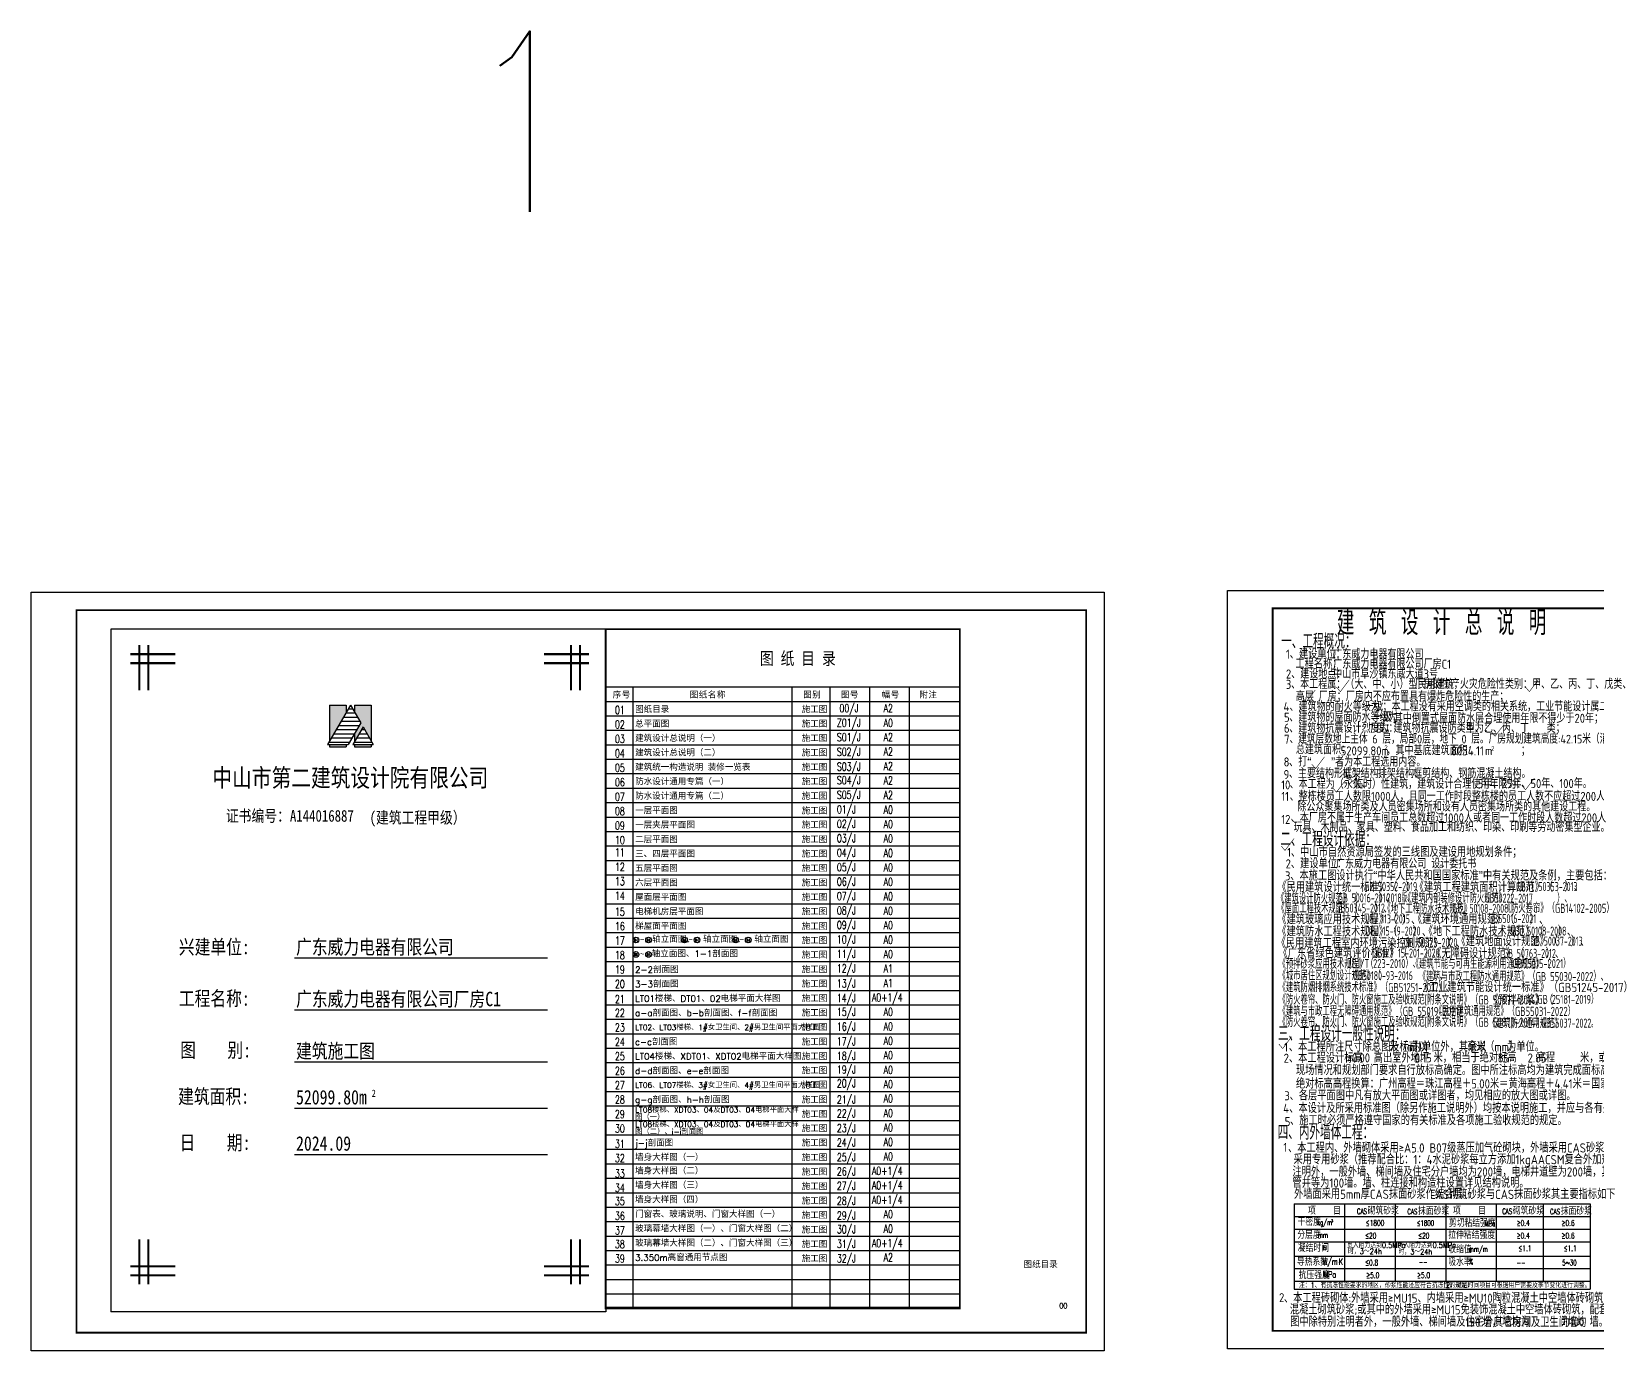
# Model space of a CAD drawing. Extents: x 6843040 to 15500510, y -6507076 to -4940511.
# Drawn here: x 7630264 to 7716982, y -5354471 to -5281420 of the extents above; entities that cross this region are included whole.
import ezdxf
from ezdxf.enums import TextEntityAlignment as Align

# ---------------------------------------------------------------- set-up
doc = ezdxf.new("R2010")
doc.units = 0
doc.header["$LTSCALE"] = 1000
doc.header["$MEASUREMENT"] = 0
for name, color, linetype in [('DIM_IDEN', 3, 'Continuous'), ('OTHER', 3, 'Continuous'), ('PUB_TEXT', 7, 'Continuous'), ('PUB_TITLE', 4, 'Continuous'), ('TITLE', 4, 'Continuous'), ('文字', 2, 'Continuous'), ('细线2', 3, 'Continuous')]:
    doc.layers.add(name, color=color, linetype=linetype)
doc.styles.add('-宋体', font='', dxfattribs={"width": 0.8})
doc.styles.add('_HZTXT', font='SIMPLEX', dxfattribs={"width": 0.9, "bigfont": 'HZTXT'})
doc.styles.add('_SIMPLEX', font='simplex.shx', dxfattribs={"width": 0.6})
doc.styles.add('_TCH_DIM', font='SIMPLEX', dxfattribs={"bigfont": 'GBCBIG'})
doc.styles.add('_TCH_LABEL', font='COMPLEX', dxfattribs={"bigfont": 'GBCBIG'})
doc.styles.add('HZTXT', font='fsdb_e.shx', dxfattribs={"width": 0.7, "height": 400, "bigfont": 'hztxt.shx'})
doc.styles.add('应该不会同名吧！！', font='GBENOR', dxfattribs={"height": 5, "bigfont": 'GBCBIG'})
doc.styles.get('-宋体').set_extended_font_data('SimSun')

msp = doc.modelspace()

# ---------------------------------------------------------------- hatches: boundary and pattern name
at = {"layer": 'PUB_TITLE'}
h = msp.add_hatch(dxfattribs=at)
h.set_pattern_fill('LINE', color=256, scale=1843.2, style=0)
h.set_pattern_definition([(360, (7579835.23, -5322383.77), (6e-14, 230.4), [])])
h.paths.add_polyline_path([(7646667.8, -5320912.6), (7647798.5, -5320912.6), (7648496.9, -5319703), (7647931.5, -5318723.8)])
h.paths.add_polyline_path([(7649195.3, -5320912.6), (7648629.9, -5319933.4), (7648064.6, -5320912.6)])
h = msp.add_hatch(color=1, dxfattribs=at)
h.paths.add_polyline_path([(7647701.1, -5319122.9), (7647701.1, -5318723.8), (7646779.5, -5318723.8), (7646779.5, -5320719.1)])
h.paths.add_polyline_path([(7647701.1, -5321027.8), (7647701.1, -5320912.6), (7646779.5, -5320912.6), (7646779.5, -5321027.8)])
h.paths.add_polyline_path([(7649083.5, -5321027.8), (7649083.5, -5320912.6), (7648161.9, -5320912.6), (7648161.9, -5321027.8)])
h.paths.add_polyline_path([(7649083.5, -5318723.8), (7648161.9, -5318723.8), (7648161.9, -5319122.9), (7648496.9, -5319703), (7648161.9, -5320283.2), (7648161.9, -5320744), (7648629.9, -5319933.4), (7649083.5, -5320719.1)])

# ---------------------------------------------------------------- linework, layer by layer
at = {"const_width": 120}
for points in [[(7636243.6, -5315405.8), (7636243.6, -5317905.8)], [(7636743.6, -5315405.8), (7636743.6, -5317905.8)], [(7660143.4, -5315405.8), (7660143.4, -5317905.8)], [(7660643.4, -5315405.8), (7660643.4, -5317905.8)], [(7635743.6, -5315905.8), (7638243.2, -5315905.8)], [(7635743.6, -5316405.8), (7638243.2, -5316405.8)], [(7661143.4, -5315905.8), (7658643.7, -5315905.8)], [(7661143.4, -5316405.8), (7658643.7, -5316405.8)], [(7636243.6, -5350798.4), (7636243.6, -5348298.4)], [(7636743.6, -5350798.4), (7636743.6, -5348298.4)], [(7660143.4, -5350798.4), (7660143.4, -5348298.4)], [(7660643.4, -5350798.4), (7660643.4, -5348298.4)], [(7635743.6, -5349798.4), (7638243.2, -5349798.4)], [(7635743.6, -5350298.4), (7638243.2, -5350298.4)], [(7661143.4, -5349798.4), (7658643.7, -5349798.4)], [(7661143.4, -5350298.4), (7658643.7, -5350298.4)]]:
    msp.add_lwpolyline(points, dxfattribs=at)
at = {"layer": 'PUB_TEXT'}
for centre in [(7663738.3, -5331731.6), (7664434.8, -5331731.6), (7666421.3, -5331731.6), (7667117.8, -5331731.6), (7669260, -5331731.6), (7669956.5, -5331731.6), (7663738.3, -5332531.6), (7664434.8, -5332531.6)]:
    msp.add_circle(centre, 157.5, dxfattribs=at)
at = {"layer": 'PUB_TITLE'}
for p, q in [((7688663.5, -5353470.7), (7688663.5, -5313470.7)), ((7688663.5, -5313470.7), (7688663.5, -5328049.9)), ((7688663.5, -5313470.7), (7688663.5, -5328049.9)), ((7634663.8, -5314522.3), (7634663.8, -5352314.1)), ((7662063.5, -5314522.3), (7634663.8, -5314522.3)), ((7662063.5, -5314522.3), (7662063.5, -5352314.1)), ((7647931.5, -5318723.8), (7646667.8, -5320912.6)), ((7646779.5, -5318723.8), (7647701.1, -5318723.8)), ((7646779.5, -5318723.8), (7646779.5, -5320719.1)), ((7647701.1, -5318723.8), (7647701.1, -5319122.9)), ((7647931.5, -5318723.8), (7648496.9, -5319703)), ((7648161.9, -5318723.8), (7649083.5, -5318723.8)), ((7648161.9, -5318723.8), (7648161.9, -5319122.9)), ((7649083.5, -5318723.8), (7649083.5, -5320719.1)), ((7648496.9, -5319703), (7647798.5, -5320912.6)), ((7648629.9, -5319933.4), (7648064.6, -5320912.6)), ((7648629.9, -5319933.4), (7649195.3, -5320912.6)), ((7646667.8, -5320912.6), (7647798.5, -5320912.6)), ((7646779.5, -5320912.6), (7646779.5, -5321027.8)), ((7647701.1, -5320912.6), (7647701.1, -5321027.8)), ((7648064.6, -5320912.6), (7649195.3, -5320912.6)), ((7648161.9, -5320283.2), (7648161.9, -5320744)), ((7648161.9, -5320912.6), (7648161.9, -5321027.8)), ((7649083.5, -5320912.6), (7649083.5, -5321027.8)), ((7646779.5, -5321027.8), (7647701.1, -5321027.8)), ((7648161.9, -5321027.8), (7649083.5, -5321027.8)), ((7644837.3, -5332724.5), (7658837.7, -5332724.5)), ((7644837.3, -5335604.5), (7658837.7, -5335604.5)), ((7644837.3, -5338484.5), (7658837.7, -5338484.5)), ((7644837.3, -5338484.5), (7658837.7, -5338484.5)), ((7644837.3, -5341044.5), (7658837.7, -5341044.5)), ((7644837.3, -5343604.5), (7658837.7, -5343604.5)), ((7662063.5, -5352314.1), (7634663.8, -5352314.1))]:
    msp.add_line(p, q, dxfattribs=at)
for points in [[(7630263.5, -5354470.7), (7630263.5, -5312470.7), (7689663.5, -5312470.7), (7689663.5, -5354470.7)], [(7696488.3, -5354371.9), (7696488.3, -5312371.9), (7755888.3, -5312371.9), (7755888.3, -5354371.9)]]:
    msp.add_lwpolyline(points, close=True, dxfattribs=at)
at = {"layer": 'PUB_TITLE', "const_width": 100}
for points in [[(7632763.5, -5353470.7), (7688663.5, -5353470.7), (7688663.5, -5313470.7), (7632763.5, -5313470.7)], [(7698988.3, -5353371.9), (7754888.3, -5353371.9), (7754888.3, -5313371.9), (7698988.3, -5313371.9)]]:
    msp.add_lwpolyline(points, close=True, dxfattribs=at)
at = {"layer": 'PUB_TITLE', "const_width": 30}
for points in [[(7703232.7, -5317323.3), (7702734.3, -5317979.8), (7702521.6, -5317728.7)], [(7713697.5, -5317323.3), (7713199.1, -5317979.8), (7712986.4, -5317728.7)], [(7701342.1, -5317898), (7700843.7, -5318554.6), (7700631, -5318303.5)], [(7711798.9, -5319792.5), (7711300.5, -5320449.1), (7711087.8, -5320198)], [(7701861, -5321588), (7701362.6, -5322244.5), (7701149.9, -5321993.4)], [(7703925, -5322307.1), (7703426.6, -5322963.6), (7703213.9, -5322712.5)], [(7713487, -5322758.9), (7712988.6, -5323415.4), (7712775.9, -5323164.3)], [(7703018, -5322892.8), (7702519.6, -5323549.3), (7702306.9, -5323298.2)], [(7700169.6, -5326119.2), (7699671.2, -5326775.7), (7699458.5, -5326524.6)], [(7700040.8, -5337086.6), (7699542.4, -5337743.1), (7699329.7, -5337492)]]:
    msp.add_lwpolyline(points, dxfattribs=at)
at = {"layer": '文字', "color": 2}
for p, q in [((7700177.3, -5346337.6), (7700177.8, -5346337.1)), ((7700177.3, -5346337.6), (7700177.7, -5351059.1)), ((7700177.3, -5347037.1), (7716567.3, -5347037.1)), ((7700177.8, -5346337.1), (7716567.3, -5346337.1)), ((7702967.3, -5346326.6), (7702967.3, -5350629.2)), ((7705767.3, -5346326.6), (7705767.3, -5350629.2)), ((7708577.3, -5346337.1), (7708572.3, -5350629.2)), ((7711367.3, -5346337.1), (7711367.3, -5350629.2)), ((7712461.8, -5346337.1), (7712462.3, -5346337.6)), ((7713967.3, -5346337.1), (7713967.3, -5350629.2)), ((7716567.3, -5346337.1), (7716567.3, -5351059.1)), ((7700177.3, -5347737.1), (7716567.3, -5347737.1)), ((7700177.3, -5348437.1), (7716567.3, -5348437.1)), ((7700177.3, -5349229.2), (7716567.3, -5349229.2)), ((7700177.3, -5349929.2), (7716567.3, -5349929.2)), ((7700177.3, -5350629.2), (7716567.3, -5350629.2)), ((7700177.7, -5351059.1), (7716567.3, -5351059.1))]:
    msp.add_line(p, q, dxfattribs=at)
at = {"layer": '细线2'}
for p, q in [((7662063.5, -5317722.4), (7681663.5, -5317722.4)), ((7663563.3, -5317722.4), (7663563.3, -5352122.4)), ((7672363.7, -5317722.4), (7672363.7, -5352122.4)), ((7674463.3, -5317722.4), (7674463.3, -5352122.4)), ((7676663.5, -5317722.4), (7676663.5, -5352122.4)), ((7678863.7, -5317722.4), (7678863.7, -5352122.4)), ((7662063.5, -5318522.4), (7681663.5, -5318522.4)), ((7662063.5, -5319322.4), (7681663.5, -5319322.4)), ((7662063.5, -5320122.4), (7681663.5, -5320122.4)), ((7662063.5, -5320922.4), (7681663.5, -5320922.4)), ((7662063.5, -5321722.4), (7681663.5, -5321722.4)), ((7662063.5, -5322522.4), (7681663.5, -5322522.4)), ((7662063.5, -5323322.4), (7681663.5, -5323322.4)), ((7662063.5, -5324122.4), (7681663.5, -5324122.4)), ((7662063.5, -5324922.4), (7681663.5, -5324922.4)), ((7662063.5, -5325722.4), (7681663.5, -5325722.4)), ((7662063.5, -5326522.4), (7681663.5, -5326522.4)), ((7662063.5, -5327322.4), (7681663.5, -5327322.4)), ((7662063.5, -5328122.4), (7681663.5, -5328122.4)), ((7662063.5, -5328922.4), (7681663.5, -5328922.4)), ((7662063.5, -5329722.4), (7681663.5, -5329722.4)), ((7662063.5, -5330522.4), (7681663.5, -5330522.4)), ((7662063.5, -5331322.4), (7681663.5, -5331322.4)), ((7662063.5, -5332122.4), (7681663.5, -5332122.4)), ((7662063.5, -5332922.4), (7681663.5, -5332922.4)), ((7662063.5, -5333722.4), (7681663.5, -5333722.4)), ((7662063.5, -5334522.4), (7681663.5, -5334522.4)), ((7662063.5, -5335322.4), (7681663.5, -5335322.4)), ((7662063.5, -5336122.4), (7681663.5, -5336122.4)), ((7662063.5, -5336922.4), (7681663.5, -5336922.4)), ((7662063.5, -5337722.4), (7681663.5, -5337722.4)), ((7662063.5, -5338522.4), (7681663.5, -5338522.4)), ((7662063.5, -5339322.4), (7681663.5, -5339322.4)), ((7662063.5, -5340122.4), (7681663.5, -5340122.4)), ((7662063.5, -5340922.4), (7681663.5, -5340922.4)), ((7662063.5, -5341722.4), (7681663.5, -5341722.4)), ((7662063.5, -5342522.4), (7681663.5, -5342522.4)), ((7662063.5, -5343322.4), (7681663.5, -5343322.4)), ((7662063.5, -5344122.4), (7681663.5, -5344122.4)), ((7662063.5, -5344922.4), (7681663.5, -5344922.4)), ((7662063.5, -5345722.4), (7681663.5, -5345722.4)), ((7662063.5, -5346522.4), (7681663.5, -5346522.4)), ((7662063.5, -5347322.4), (7681663.5, -5347322.4)), ((7662063.5, -5348122.4), (7681663.5, -5348122.4)), ((7662063.5, -5348922.4), (7681663.5, -5348922.4)), ((7662063.5, -5349722.4), (7681663.5, -5349722.4)), ((7662063.5, -5350522.4), (7681663.5, -5350522.4)), ((7662063.5, -5351322.4), (7681663.5, -5351322.4)), ((7662063.5, -5352070.7), (7681663.5, -5352070.7)), ((7662063.5, -5352122.4), (7681663.5, -5352122.4))]:
    msp.add_line(p, q, dxfattribs=at)
at = {"layer": '细线2', "const_width": 100}
msp.add_lwpolyline([(7662063.5, -5314522.3), (7681663.5, -5314522.3), (7681663.5, -5352122.4), (7662063.5, -5352122.4)], close=True, dxfattribs=at)

# ---------------------------------------------------------------- texts
at = {"style": '-宋体', "width": 0.8}
for s, height, p in [('广东威力电器有限公司', 800, (7644919.7, -5332517)), ('广东威力电器有限公司厂房C1', 800, (7644919.7, -5335397)), ('建筑施工图', 800, (7644919.7, -5338277)), ('52099.80m', 800, (7644919.7, -5340837)), ('2', 400, (7649109.4, -5340416.4)), ('2024.09', 800, (7644919.7, -5343397))]:
    msp.add_text(s, height=height, dxfattribs=at).set_placement(p)
at = {"layer": 'DIM_IDEN', "color": 7, "style": '_TCH_LABEL'}
for s, width, p, p2 in [('C1-1', 0.321222, (7663656.9, -5331808.8), (7663819.8, -5331808.8)), ('C1-14', 0.264167, (7664347.1, -5331808.8), (7664522.6, -5331808.8)), ('C1-A', 0.285085, (7666339.9, -5331808.8), (7666502.8, -5331808.8)), ('C1-F', 0.314968, (7667030.1, -5331808.8), (7667205.6, -5331808.8)), ('C1-F', 0.314968, (7669172.3, -5331808.8), (7669347.8, -5331808.8)), ('C1-A', 0.285085, (7669875.1, -5331808.8), (7670038, -5331808.8)), ('C1-14', 0.245234, (7663656.9, -5332608.8), (7663819.8, -5332608.8)), ('C1-1', 0.321222, (7664353.4, -5332608.8), (7664516.3, -5332608.8))]:
    msp.add_text(s, height=150, dxfattribs=dict(at, width=width)).set_placement(p, p2, align=Align.FIT)
at = {"layer": 'OTHER', "color": 1, "style": '-宋体', "width": 0.8}
msp.add_text('图 纸 目 录', height=700, dxfattribs=at).set_placement((7670599.8, -5316491.7))
at = {"layer": 'PUB_TEXT'}
for s, height, style, width, p in [('1', 10000, '_HZTXT', 0.774, (7654214.1, -5291420.2)), ('01', 446.25, '_TCH_DIM', 0.705882, (7662577.6, -5319221.1)), ('00/J', 446.25, '_TCH_DIM', 0.705882, (7675007.7, -5319125.4)), ('A2', 446.25, '_TCH_DIM', 0.705882, (7677450.8, -5319125.4)), ('02', 446.25, '_TCH_DIM', 0.705882, (7662577.6, -5320021.1)), ('Z01/J', 446.25, '_TCH_DIM', 0.705882, (7674863.1, -5319925.4)), ('A0', 446.25, '_TCH_DIM', 0.705882, (7677450.8, -5319938.4)), ('03', 446.25, '_TCH_DIM', 0.705882, (7662577.6, -5320821.1)), ('S01/J', 446.25, '_TCH_DIM', 0.705882, (7674863.1, -5320725.4)), ('S02/J', 446.25, '_TCH_DIM', 0.705882, (7674863.1, -5321539.9)), ('A2', 446.25, '_TCH_DIM', 0.705882, (7677450.8, -5320725.4)), ('04', 446.25, '_TCH_DIM', 0.705882, (7662577.6, -5321621.1)), ('S03/J', 446.25, '_TCH_DIM', 0.705882, (7674863.1, -5322357.3)), ('A2', 446.25, '_TCH_DIM', 0.705882, (7677450.8, -5321525.4)), ('A2', 446.25, '_TCH_DIM', 0.705882, (7677450.8, -5322325.4)), ('05', 446.25, '_TCH_DIM', 0.705882, (7662577.6, -5322421.1)), ('S04/J', 446.25, '_TCH_DIM', 0.705882, (7674863.1, -5323109.3)), ('A2', 446.25, '_TCH_DIM', 0.705882, (7677450.8, -5323125.4)), ('06', 446.25, '_TCH_DIM', 0.705882, (7662577.6, -5323221.1)), ('07', 446.25, '_TCH_DIM', 0.705882, (7662577.6, -5324021.1)), ('S05/J', 446.25, '_TCH_DIM', 0.705882, (7674863.1, -5323920.2)), ('A2', 446.25, '_TCH_DIM', 0.705882, (7677450.8, -5323925.4)), ('08', 446.25, '_TCH_DIM', 0.705882, (7662577.6, -5324821.1)), ('01/J', 446.25, '_TCH_DIM', 0.705882, (7674863.1, -5324725.4)), ('A0', 446.25, '_TCH_DIM', 0.705882, (7677450.8, -5324738.4)), ('09', 446.25, '_TCH_DIM', 0.705882, (7662577.6, -5325621.1)), ('02/J', 446.25, '_TCH_DIM', 0.705882, (7674863.1, -5325525.4)), ('A0', 446.25, '_TCH_DIM', 0.705882, (7677450.8, -5325538.4)), ('10', 446.25, '_TCH_DIM', 0.705882, (7662577.6, -5326421.1)), ('03/J', 446.25, '_TCH_DIM', 0.705882, (7674863.1, -5326325.4)), ('A0', 446.25, '_TCH_DIM', 0.705882, (7677450.8, -5326338.4)), ('11', 446.25, '_TCH_DIM', 0.705882, (7662577.6, -5327108)), ('04/J', 446.25, '_TCH_DIM', 0.705882, (7674863.1, -5327125.4)), ('A0', 446.25, '_TCH_DIM', 0.705882, (7677450.8, -5327138.4)), ('12', 446.25, '_TCH_DIM', 0.705882, (7662577.6, -5327908)), ('05/J', 446.25, '_TCH_DIM', 0.705882, (7674863.1, -5327925.4)), ('A0', 446.25, '_TCH_DIM', 0.705882, (7677450.8, -5327938.4)), ('13', 446.25, '_TCH_DIM', 0.705882, (7662577.6, -5328708)), ('06/J', 446.25, '_TCH_DIM', 0.705882, (7674863.1, -5328725.4)), ('A0', 446.25, '_TCH_DIM', 0.705882, (7677450.8, -5328738.4)), ('14', 446.25, '_TCH_DIM', 0.705882, (7662577.6, -5329508)), ('07/J', 446.25, '_TCH_DIM', 0.705882, (7674863.1, -5329525.4)), ('A0', 446.25, '_TCH_DIM', 0.705882, (7677450.8, -5329538.4)), ('15', 446.25, '_TCH_DIM', 0.705882, (7662577.6, -5330392.6)), ('08/J', 446.25, '_TCH_DIM', 0.705882, (7674863.1, -5330325.4)), ('A0', 446.25, '_TCH_DIM', 0.705882, (7677450.8, -5330338.4)), ('16', 446.25, '_TCH_DIM', 0.705882, (7662577.6, -5331192.6)), ('09/J', 446.25, '_TCH_DIM', 0.705882, (7674863.1, -5331125.4)), ('10/J', 446.25, '_TCH_DIM', 0.705882, (7674863.1, -5331925.4)), ('A0', 446.25, '_TCH_DIM', 0.705882, (7677450.8, -5331138.4)), ('17', 446.25, '_TCH_DIM', 0.705882, (7662577.6, -5331992.6)), ('~', 350, 'HZTXT', 0.7, (7663956.5, -5331871.6)), ('~', 350, 'HZTXT', 0.7, (7666639.5, -5331871.6)), ('~', 350, 'HZTXT', 0.7, (7669478.2, -5331871.6)), ('11/J', 446.25, '_TCH_DIM', 0.705882, (7674863.1, -5332725.4)), ('A0', 446.25, '_TCH_DIM', 0.705882, (7677450.8, -5331938.4)), ('A0', 446.25, '_TCH_DIM', 0.705882, (7677450.8, -5332738.4)), ('18', 446.25, '_TCH_DIM', 0.705882, (7662577.6, -5332792.6)), ('19', 446.25, '_TCH_DIM', 0.705882, (7662577.6, -5333592.6)), ('~', 350, 'HZTXT', 0.7, (7663956.5, -5332671.6)), ('12/J', 446.25, '_TCH_DIM', 0.705882, (7674863.1, -5333525.4)), ('A1', 446.25, '_TCH_DIM', 0.705882, (7677450.8, -5333538.4)), ('20', 446.25, '_TCH_DIM', 0.705882, (7662577.6, -5334392.6)), ('13/J', 446.25, '_TCH_DIM', 0.705882, (7674863.1, -5334363.8)), ('A1', 446.25, '_TCH_DIM', 0.705882, (7677450.8, -5334338.4)), ('21', 446.25, '_TCH_DIM', 0.705882, (7662577.6, -5335233.5)), ('14/J', 446.25, '_TCH_DIM', 0.705882, (7674863.1, -5335168.1)), ('A0+1/4', 446.25, '_TCH_DIM', 0.705882, (7676802, -5335138.4)), ('22', 446.25, '_TCH_DIM', 0.705882, (7662577.6, -5335992.6)), ('15/J', 446.25, '_TCH_DIM', 0.705882, (7674863.1, -5335937)), ('A0', 446.25, '_TCH_DIM', 0.705882, (7677450.8, -5335938.4)), ('23', 446.25, '_TCH_DIM', 0.705882, (7662577.6, -5336792.6)), ('16/J', 446.25, '_TCH_DIM', 0.705882, (7674863.1, -5336753.1)), ('A0', 446.25, '_TCH_DIM', 0.705882, (7677450.8, -5336738.4)), ('24', 446.25, '_TCH_DIM', 0.705882, (7662577.6, -5337592.6)), ('17/J', 446.25, '_TCH_DIM', 0.705882, (7674863.1, -5337569.3)), ('A0', 446.25, '_TCH_DIM', 0.705882, (7677450.8, -5337538.4)), ('25', 446.25, '_TCH_DIM', 0.705882, (7662577.6, -5338392.6)), ('18/J', 446.25, '_TCH_DIM', 0.705882, (7674863.1, -5338371.7)), ('A0', 446.25, '_TCH_DIM', 0.705882, (7677450.8, -5338338.4)), ('26', 446.25, '_TCH_DIM', 0.705882, (7662577.6, -5339192.6)), ('19/J', 446.25, '_TCH_DIM', 0.705882, (7674863.1, -5339131.7)), ('A0', 446.25, '_TCH_DIM', 0.705882, (7677450.8, -5339138.4)), ('27', 446.25, '_TCH_DIM', 0.705882, (7662577.6, -5339992.6)), ('20/J', 446.25, '_TCH_DIM', 0.705882, (7674863.1, -5339891.7)), ('A0', 446.25, '_TCH_DIM', 0.705882, (7677450.8, -5339938.4)), ('28', 446.25, '_TCH_DIM', 0.705882, (7662577.6, -5340792.6)), ('21/J', 446.25, '_TCH_DIM', 0.705882, (7674863.1, -5340791.6)), ('A0', 446.25, '_TCH_DIM', 0.705882, (7677450.8, -5340738.4)), ('29', 446.25, '_TCH_DIM', 0.705882, (7662577.6, -5341592.6)), ('22/J', 446.25, '_TCH_DIM', 0.705882, (7674863.1, -5341556.2)), ('A0', 446.25, '_TCH_DIM', 0.705882, (7677450.8, -5341538.4)), ('30', 446.25, '_TCH_DIM', 0.705882, (7662577.6, -5342392.6)), ('23/J', 446.25, '_TCH_DIM', 0.705882, (7674863.1, -5342368.6)), ('24/J', 446.25, '_TCH_DIM', 0.705882, (7674863.1, -5343174.6)), ('A0', 446.25, '_TCH_DIM', 0.705882, (7677450.8, -5342338.4)), ('A0', 446.25, '_TCH_DIM', 0.705882, (7677450.8, -5343138.4)), ('31', 446.25, '_TCH_DIM', 0.705882, (7662577.6, -5343244.9)), ('25/J', 446.25, '_TCH_DIM', 0.705882, (7674863.1, -5343985.3)), ('A0', 446.25, '_TCH_DIM', 0.705882, (7677450.8, -5343938.4)), ('32', 446.25, '_TCH_DIM', 0.705882, (7662577.6, -5344029.9)), ('26/J', 446.25, '_TCH_DIM', 0.705882, (7674863.1, -5344770.3)), ('A0+1/4', 446.25, '_TCH_DIM', 0.705882, (7676802, -5344738.4)), ('33', 446.25, '_TCH_DIM', 0.705882, (7662577.6, -5344889.4)), ('34', 446.25, '_TCH_DIM', 0.705882, (7662577.6, -5345682.4)), ('27/J', 446.25, '_TCH_DIM', 0.705882, (7674863.1, -5345571.8)), ('A0+1/4', 446.25, '_TCH_DIM', 0.705882, (7676802, -5345538.4)), ('35', 446.25, '_TCH_DIM', 0.705882, (7662577.6, -5346412.9)), ('28/J', 446.25, '_TCH_DIM', 0.705882, (7674863.1, -5346400.9)), ('A0+1/4', 446.25, '_TCH_DIM', 0.705882, (7676802, -5346338.4)), ('36', 446.25, '_TCH_DIM', 0.705882, (7662577.6, -5347233.4)), ('29/J', 446.25, '_TCH_DIM', 0.705882, (7674863.1, -5347208.5)), ('A0', 446.25, '_TCH_DIM', 0.705882, (7677450.8, -5347138.4)), ('37', 446.25, '_TCH_DIM', 0.705882, (7662577.6, -5348034.4)), ('30/J', 446.25, '_TCH_DIM', 0.705882, (7674863.1, -5347975.6)), ('A0', 446.25, '_TCH_DIM', 0.705882, (7677450.8, -5347938.4)), ('38', 446.25, '_TCH_DIM', 0.705882, (7662577.6, -5348794)), ('31/J', 446.25, '_TCH_DIM', 0.705882, (7674863.1, -5348784.8)), ('A0+1/4', 446.25, '_TCH_DIM', 0.705882, (7676802, -5348738.4)), ('39', 446.25, '_TCH_DIM', 0.705882, (7662577.6, -5349594)), ('32/J', 446.25, '_TCH_DIM', 0.705882, (7674863.1, -5349584.8)), ('A2', 446.25, '_TCH_DIM', 0.705882, (7677450.8, -5349525.4)), ('00', 297.5, '_TCH_DIM', 0.705882, (7687177, -5352130))]:
    msp.add_text(s, height=height, dxfattribs=dict(at, style=style, width=width)).set_placement(p)
at = {"layer": 'PUB_TEXT', "color": 2, "style": '应该不会同名吧！！'}
for s, height, p in [('广东威力电器有限公司', 500, (7702342.2, -5316165.1)), ('广东威力电器有限公司厂房C1', 500, (7702342.2, -5316712.5)), ('、本工程属：（大、中、小）型民用建筑，', 500, (7700011.4, -5317827.9)), ('、建设地点：', 500, (7700013.9, -5317254.3)), ('中山市阜沙镇东威大道3号', 500, (7702342.2, -5317251.4)), ('厂房的生产火灾危险性类别：甲、乙、丙、丁、戊类、', 500, (7706848.3, -5317820.5)), ('高层 厂房；厂房内不应布置具有爆炸危险性的生产；', 500, (7700264.9, -5318500.5)), ('、建筑物的屋面防水等级为：', 500, (7699909.9, -5319650.2)), ('、建筑物的耐火等级为：', 500, (7699921.8, -5319064.2)), ('一级；本工程没有采用空调类的相关系统，工业节能设计属二类工业建筑； ', 500, (7704071.9, -5319064.2)), ('级；', 500, (7705085.4, -5319650.2)), (' 其中倒置式屋面防水层合理使用年限不得少于20年；', 500, (7705427.6, -5319706.2)), ('、建筑物抗震设计烈度为：', 500, (7699907.2, -5320255.4)), ('7', 500, (7704297.7, -5320278.7)), ('一', 500, (7704584.5, -5319627.9)), ('度；', 500, (7704742.3, -5320255.4)), ('、建筑物抗震设防类型为：           类；', 500, (7705175.8, -5320255.4)), ('甲、乙、丙、丁', 500, (7709682.3, -5320264.6)), ('、建筑层数地上主体 6 层，局部0层，地下 0 层。厂房规划建筑高度:42.15米（消防高度42.15米）。', 480.15, (7699923.7, -5320850.1)), ('总建筑面积：', 500, (7700273.7, -5321442.8)), ('52099.80m', 500, (7702754.4, -5321511.3)), ('，其中基底建筑面积：         ；', 500, (7705289, -5321494.1)), ('”者为本工程选用内容。', 500, (7702221.7, -5322124.7)), ('、主要结构形式：', 500, (7699887.3, -5322764.2)), ('框架结构、', 500, (7702860.7, -5322764.2)), ('排架结构、', 500, (7704812.9, -5322764.2)), ('框剪结构、钢筋混凝土结构。', 500, (7706765, -5322764.2)), ('、本工程为（永久、', 500, (7699924.9, -5323353.3)), ('、整栋楼员工人数限1000人，且同一工作时段整栋楼的员工人数不应超过200人，该工程属于', 500, (7699930.1, -5324031.1)), ('临时）性建筑，建筑设计合理使用年限为：', 500, (7703488.8, -5323353.3)), ('5年、25年、50年、100年。', 500, (7710346.6, -5323319.9)), ('除公众聚集场所类及人员密集场所和设有人员密集场所类的其他建设工程。', 500, (7700353.3, -5324607.2)), ('、本厂房不属于生产车间员工总数超过1000人或者同一工作时段人数超过200人的服装、鞋帽、', 500, (7699990, -5325220.1)), ('玩具、木制品、家具、塑料、食品加工和纺织、印染、印刷等劳动密集型企业。', 500, (7700141.6, -5325742.9)), ('广东威力电器有限公司 设计委托书', 500, (7702493.9, -5327765.2)), ('米（m）', 500, (7705435.7, -5337904.1)), ('毫米（mm）', 500, (7709765.8, -5337896.6)), ('%%P0.00', 500, (7703088.7, -5338508.3)), ('0.15', 500, (7706854.3, -5338508.3)), ('85', 500, (7711447, -5338515.7)), ('2.85', 500, (7713103.3, -5338515.7)), ('190', 500, (7709671.8, -5353153.4)), ('100', 500, (7715437.1, -5353121.2))]:
    msp.add_text(s, height=height, dxfattribs=at).set_placement(p)
at = {"layer": 'PUB_TEXT', "style": '_HZTXT'}
for s, height, p in [('序', 350, (7662449.9, -5318351.5)), ('号', 350, (7662951.6, -5318351.5)), ('图', 350, (7666713.6, -5318351.5)), ('纸', 350, (7667215.3, -5318351.5)), ('名', 350, (7667717, -5318351.5)), ('称', 350, (7668218.6, -5318351.5)), ('图', 350, (7672997.4, -5318351.5)), ('别', 350, (7673499.1, -5318351.5)), ('图', 350, (7675081.9, -5318351.5)), ('号', 350, (7675583.6, -5318351.5)), ('幅', 350, (7677336.6, -5318351.5)), ('号', 350, (7677838.3, -5318351.5)), ('附', 350, (7679426.9, -5318351.5)), ('注', 350, (7679928.6, -5318351.5)), ('图纸目录', 350, (7663692.3, -5319151.5)), ('施工图', 350, (7672914.5, -5319151.5)), ('总平面图', 350, (7663692.3, -5319951.5)), ('施工图', 350, (7672914.5, -5319951.5)), ('建筑设计总说明（一）', 350, (7663692.3, -5320751.5)), ('施工图', 350, (7672914.5, -5320751.5)), ('建筑设计总说明（二）', 350, (7663692.3, -5321551.5)), ('施工图', 350, (7672914.5, -5321551.5)), ('建筑统一构造说明 装修一览表', 350, (7663692.3, -5322351.5)), ('防水设计通用专篇（一）', 350, (7663692.3, -5323151.5)), ('施工图', 350, (7672914.5, -5322351.5)), ('防水设计通用专篇（二）', 350, (7663692.3, -5323951.5)), ('施工图', 350, (7672914.5, -5323151.5)), ('施工图', 350, (7672914.5, -5323951.5)), ('一层平面图', 350, (7663692.3, -5324751.5)), ('施工图', 350, (7672914.5, -5324764.6)), ('一层夹层平面图', 350, (7663692.3, -5325551.5)), ('施工图', 350, (7672914.5, -5325551.5)), ('二层平面图', 350, (7663692.3, -5326351.5)), ('施工图', 350, (7672914.5, -5326351.5)), ('三、四层平面图', 350, (7663692.3, -5327151.5)), ('施工图', 350, (7672914.5, -5327151.5)), ('五层平面图', 350, (7663692.3, -5327951.5)), ('施工图', 350, (7672914.5, -5327951.5)), ('六层平面图', 350, (7663692.3, -5328751.5)), ('施工图', 350, (7672914.5, -5328751.5)), ('屋面层平面图', 350, (7663692.3, -5329551.5)), ('施工图', 350, (7672914.5, -5329551.5)), ('电梯机房层平面图', 350, (7663692.3, -5330351.5)), ('施工图', 350, (7672914.5, -5330351.5)), ('梯屋面平面图', 350, (7663692.3, -5331151.5)), ('施工图', 350, (7672914.5, -5331164.6)), ('轴立面图、1-1剖面图', 350, (7664614.6, -5332671.6)), ('轴立面图、', 350, (7664636, -5331871.6)), ('轴立面图、', 350, (7667453.3, -5331871.6)), ('轴立面图', 350, (7670292, -5331871.6)), ('施工图', 350, (7672914.5, -5331951.5)), ('2-2剖面图', 350, (7663692.3, -5333551.5)), ('施工图', 350, (7672914.5, -5332751.5)), ('施工图', 350, (7672914.5, -5333551.5)), ('3-3剖面图', 350, (7663692.3, -5334351.5)), ('施工图', 350, (7672914.5, -5334351.5)), ('LT01楼梯、DT01、02电梯平面大样图', 350, (7663692.3, -5335151.5)), ('施工图', 350, (7672914.5, -5335151.5)), ('a-a剖面图、b-b剖面图、f-f剖面图', 350, (7663692.3, -5335951.5)), ('施工图', 350, (7672914.5, -5335951.5)), ('LT02、LT03楼梯、1#女卫生间、2#男卫生间平面大样图', 300, (7663692.3, -5336721.7)), ('施工图', 350, (7672914.5, -5336751.5)), ('c-c剖面图', 350, (7663692.3, -5337551.5)), ('施工图', 350, (7672914.5, -5337564.6)), ('LT04楼梯、XDT01、XDT02电梯平面大样图', 350, (7663692.3, -5338351.5)), ('施工图', 350, (7672914.5, -5338364.6)), ('d-d剖面图、e-e剖面图', 350, (7663692.3, -5339151.5)), ('施工图', 350, (7672914.5, -5339151.5)), ('LT06、LT07楼梯、3#女卫生间、4#男卫生间平面大样图', 300, (7663692.3, -5339921.7)), ('施工图', 350, (7672914.5, -5339951.5)), ('g-g剖面图、h-h剖面图', 350, (7663692.3, -5340751.5)), ('LT08楼梯、XDT03、04及DT03、04电梯平面大样', 300, (7663692.3, -5341286.7)), ('施工图', 350, (7672914.5, -5340764.6)), ('图（一）', 300, (7663692.3, -5341693.8)), ('LT08楼梯、XDT03、04及DT03、04电梯平面大样', 300, (7663692.3, -5342086.7)), ('施工图', 350, (7672914.5, -5341564.6)), ('图（二）、i-i剖面图', 300, (7663692.3, -5342493.8)), ('施工图', 350, (7672914.5, -5342351.5)), ('墙身大样图（一）', 350, (7663692.3, -5343951.5)), ('j-j剖面图', 350, (7663692.3, -5343151.5)), ('施工图', 350, (7672914.5, -5343151.5)), ('墙身大样图（二）', 350, (7663692.3, -5344698.2)), ('施工图', 350, (7672914.5, -5343964.6)), ('施工图', 350, (7672914.5, -5344764.6)), ('墙身大样图（三）', 350, (7663692.3, -5345498.2)), ('施工图', 350, (7672914.5, -5345564.6)), ('墙身大样图（四）', 350, (7663692.3, -5346298.2)), ('施工图', 350, (7672914.5, -5346364.6)), ('门窗表、玻璃说明、门窗大样图（一）', 350, (7663692.3, -5347098.2)), ('施工图', 350, (7672914.5, -5347164.6)), ('玻璃幕墙大样图（一）、门窗大样图（二）', 350, (7663692.3, -5347898.2)), ('施工图', 350, (7672914.5, -5347964.6)), ('玻璃幕墙大样图（二）、门窗大样图（三）', 350, (7663692.3, -5348698.2)), ('施工图', 350, (7672914.5, -5348764.6)), ('3.350m高窗通用节点图', 350, (7663692.3, -5349498.2)), ('施工图', 350, (7672914.5, -5349564.6)), ('图纸目录', 350, (7685196.8, -5349886.8))]:
    msp.add_text(s, height=height, dxfattribs=at).set_placement(p)
at = {"layer": 'PUB_TEXT', "color": 2, "style": '应该不会同名吧！！'}
for s, height, width, p in [('GB 50352-2019', 500, 0.6, (7704066.3, -5329024.3)), ('GB/T 50353-2013', 500, 0.6, (7712465.7, -5329024.3)), ('GB 50016-2014', 500, 0.6, (7702611.6, -5329649.3)), ('2018版、', 500, 0.6, (7705292.6, -5329649.3)), ('GB50222-2017', 495, 0.6, (7710730.9, -5329659.7)), ('GB50345-2012', 500, 0.6, (7702469.8, -5330211.4)), ('JGJ 113-2015', 500, 0.6, (7704130.6, -5330813.3)), ('GBJ 50108-2008', 495, 0.6, (7708946.2, -5330227.6)), ('GB55016-2021', 500, 0.6, (7710923.3, -5330798.9)), ('DBJ 15-19-2020 ', 500, 0.6, (7704130.6, -5331484.1)), ('GBJ 50108-2008', 500, 0.6, (7712126, -5331488)), ('DBJ/T 15-201-2020', 500, 0.6, (7704500.1, -5332701.6)), ('GB 50325-2020', 500, 0.6, (7706249.6, -5332125.3)), ('GB 50763-2012', 500, 0.6, (7711752.9, -5332721.4)), ('GB 50037-2013', 500, 0.6, (7713248, -5332045.3)), ('JGJ/T 223-2010）、', 495, 0.8, (7703132.3, -5333284.3)), ('GB55015-2021）', 495, 0.8, (7712268.4, -5333284.3)), ('GB50180-93-2016', 495, 0.6, (7703442.7, -5333951.5)), ('GB 25181-2019）', 495, 0.8, (7713648, -5335268.1)), ('GB55037-2022。', 500, 0.6, (7713862.4, -5336584.1))]:
    msp.add_text(s, height=height, dxfattribs=dict(at, width=width)).set_placement(p)
at = {"layer": 'PUB_TITLE', "style": '-宋体', "width": 0.8}
msp.add_text('中山市第二建筑设计院有限公司', height=1000, dxfattribs=at).set_placement((7647925.2, -5322725.6), align=Align.MIDDLE)
for s, height, p in [('证书编号：A144016887', 650, (7641034.6, -5325181.5)), ('(建筑工程甲级）', 650, (7648989.9, -5325279.5)), ('兴建单位:', 800, (7638430.6, -5332517)), ('工程名称:', 800, (7638430.6, -5335367.7)), ('图    别:', 800, (7638505.4, -5338232.3)), ('建筑面积:', 800, (7638390.7, -5340792.3)), ('日    期:', 800, (7638474.6, -5343352.3))]:
    msp.add_text(s, height=height, dxfattribs=at).set_placement(p)
at = {"layer": 'TITLE', "color": 1, "style": '应该不会同名吧！！'}
for s, height, p in [('建', 1350.4, (7702541.6, -5314849.6)), ('筑', 1350.4, (7704312.8, -5314849.6)), ('设', 1350.4, (7706084.1, -5314849.6)), ('计', 1350.4, (7707855.4, -5314849.6)), ('总', 1350.4, (7709626.7, -5314849.6)), ('说', 1350.4, (7711398, -5314849.6)), ('明', 1350.4, (7713169.2, -5314849.6)), ('一、工程概况：', 817.02, (7699458.7, -5315602.6)), ('二、工程设计依据：', 817.02, (7699413.3, -5326556.8)), ('三、工程设计一般性说明：', 817.021, (7699284.5, -5337325.7)), ('四、内外墙体工程：', 817.02, (7699260.4, -5342786.9))]:
    msp.add_text(s, height=height, dxfattribs=at).set_placement(p)
at = {"layer": '文字', "style": '应该不会同名吧！！'}
for s, height, p in [('1', 500, (7699722.3, -5316157.4)), ('、建设单位：', 510.64, (7699930.6, -5316157.4)), ('工程名称：', 510.64, (7700244.4, -5316702)), ('3', 500, (7699719.7, -5317827.9)), ('2', 500, (7699722.3, -5317254.3)), ('4', 500, (7699588.4, -5319064.2)), ('5', 500, (7699618.2, -5319650.2)), ('6', 500, (7699615.5, -5320255.4)), ('7', 500, (7699624.6, -5320863.6)), ('、打“', 510.64, (7699888.4, -5322124.7))]:
    msp.add_text(s, height=height, dxfattribs=at).set_placement(p)
at = {"layer": '文字', "color": 2, "style": '应该不会同名吧！！'}
for s, height, p in [('2', 250, (7705177.6, -5321204.4)), ('8034.11', 510.64, (7708862, -5321511.4)), ('2', 250, (7711084.4, -5321250.3)), ('8', 500, (7699595.3, -5322124.7)), ('m', 500, (7710749.5, -5321500.3)), ('9', 500, (7699595.3, -5322820.7)), ('10', 500, (7699460.8, -5323395.6)), ('11', 500, (7699465.9, -5324031.5)), ('12', 500, (7699465.9, -5325306.2)), ('1', 500, (7699792.4, -5327128.9)), ('、中山市自然资源局签发的三线图及建设用地规划条件；', 510.638, (7700000.7, -5327128.9)), ('3', 500, (7699669.6, -5328431.1)), ('2', 500, (7699705, -5327765.2)), ('、本施工图设计执行“中华人民共和国国家标准”中有关规范及条例，主要包括：', 510.638, (7699961.3, -5328431.1)), ('、建设单位：', 510.64, (7699996.7, -5327765.2)), ('。', 510.6, (7708209.7, -5327765.2)), ('《民用建筑设计统一标准》（', 510.638, (7699245.8, -5329070.9)), ('）、', 510.64, (7706349.4, -5329079)), ('《建筑工程建筑面积计算规范》（', 510.638, (7706849.6, -5329070.9)), ('）、', 510.64, (7715148.6, -5329048.9)), ('）、', 510.64, (7704593.4, -5330232.2)), ('）', 510.6, (7704852.3, -5329695.9)), ('《建筑玻璃应用技术规程》（', 510.638, (7699245.8, -5330859.9)), ('）、', 510.64, (7706139.4, -5330870.7)), ('《建筑环境通用规范》（', 510.638, (7706754.3, -5330845.3)), ('）、', 510.64, (7713223.1, -5330865.8)), ('《建筑防水工程技术规程》（', 510.638, (7699245.8, -5331530.7)), ('）、', 510.64, (7706742.7, -5331541.5)), (' 《地下工程防水技术规范》（', 510.638, (7707077.5, -5331512.4)), ('）、', 510.64, (7714768.5, -5331512.4)), ('《民用建筑工程室内环境污染控制规范》（', 510.638, (7699203.6, -5332168.4)), ('《广东省绿色建筑评价标准》（', 510.638, (7699310.2, -5332727.6)), ('）、', 408.51, (7707424.5, -5332675.5)), ('《无障碍设计规范》（', 510.64, (7707819.3, -5332735.1)), ('）、', 510.64, (7708625.1, -5332161.2)), (' 《建筑地面设计规范》（', 510.638, (7708892.6, -5332069.7)), ('）、', 510.64, (7714097.6, -5332735.1)), ('）、', 510.64, (7715495.3, -5332069.7)), ('《工业建筑节能设计统一标准》（GB51245-2017）', 510.638, (7707129.5, -5334615.1)), ('《预拌砂浆》（', 505.53, (7710981, -5335323.4)), ('1', 500, (7699625.3, -5337910.4)), ('、本工程所注尺寸除总图及标高以', 510.638, (7699883.7, -5337908.7)), ('为单位外，其余以', 510.64, (7706740.1, -5337908.7)), ('为单位。', 510.64, (7711963.5, -5337908.7)), ('2', 500, (7699597.7, -5338527.7)), ('、本工程设计标高', 510.64, (7699889.4, -5338527.7)), ('高出室外地坪', 510.64, (7704586.1, -5338527.7)), ('米，相当于绝对标高    高程     米，或由甲方根据', 510.638, (7707896.2, -5338508.2)), ('现场情况和规划部门要求自行放标高确定。图中所注标高均为建筑完成面标高（屋面为结构面）。', 510.638, (7700276.1, -5339206.1)), ('、各层平面图中凡有放大平面图或详图者，均见相应的放大图或详图。', 510.638, (7699926.3, -5340608.3)), ('绝对标高高程换算：广州高程＝珠江高程＋5.00米＝黄海高程＋4.41米＝国家85高程＋4.26米。', 510.638, (7700276.1, -5339951)), ('4', 500, (7699571.4, -5341303.1)), ('3', 500, (7699634.7, -5340608.3)), ('、本设计及所采用标准图（除另作施工说明外）均按本说明施工，并应与各有关工种的设计图纸相配合。', 510.638, (7699904.7, -5341303.1)), ('5', 500, (7699658.2, -5342036.6)), ('、施工时必须严格遵守国家的有关标准及各项施工验收规范的规定。', 510.638, (7699949.9, -5341982.4)), ('1', 500, (7699580.9, -5343461)), ('、本工程内、外墙砌体采用≥A5.0 B07级蒸压加气砼砌块，外墙采用CAS砂浆薄浆干砌，内墙', 510.638, (7699837.5, -5343501.1)), ('注明外，一般外墙、梯间墙及住宅分户墙均为200墙，电梯井道壁为200墙，其余内隔墙、卫生间隔墙、', 510.638, (7700084.2, -5344829.2)), ('采用专用砂浆（推荐配合比：1：4水泥砂浆每立方添加1kgAACSM复合外加剂）砌筑。图中除特别', 510.638, (7700141.5, -5344149.1)), ('管井等为100墙。墙、柱连接和构造柱设置详见结构说明。', 510.638, (7700087, -5345442.9)), ('外墙面采用5mm厚CAS抹面砂浆作结合层。', 510.638, (7700173, -5346064.2)), ('CAS砌筑砂浆与CAS抹面砂浆其主要指标如下', 510.638, (7707706, -5346071.7)), ('2', 500, (7699340.6, -5351784.6)), ('、本工程砖砌体:外墙采用≥MU15、内墙采用≥MU10陶粒混凝土中空墙体砖砌筑，配套采用≥M7.5的专用', 510.638, (7699614.8, -5351821)), ('混凝土砌筑砂浆;或其中的外墙采用≥MU15免装饰混凝土中空墙体砖砌筑，配套采用专用粘结剂。', 510.638, (7699938.5, -5352460.6)), ('图中除特别注明者外，一般外墙、梯间墙及住宅分户墙均为', 510.638, (7699956.5, -5353135.6)), ('墙，', 510.64, (7710614.1, -5353160.1)), ('其它房间及卫生间墙均', 510.64, (7711247.6, -5353159.1)), ('为', 510.6, (7714940.6, -5353142.1)), ('墙。', 510.64, (7716531, -5353142.1))]:
    msp.add_text(s, height=height, dxfattribs=at).set_placement(p)
at = {"layer": '文字', "color": 2}
for s, height, style, width, p in [('《建筑设计防火规范》（', 505.532, '应该不会同名吧！！', 0.8, (7699223.5, -5329695.9)), ('《屋面工程技术规范》（', 505.532, '应该不会同名吧！！', 0.8, (7699245.8, -5330247.7)), ('《建筑内部装修设计防火规范》（           ）、', 505.532, '应该不会同名吧！！', 0.8, (7706250.5, -5329673.3)), ('《防火卷帘》（GB14102-2005）', 505.532, '应该不会同名吧！！', 0.8, (7711782.1, -5330229.5)), (' 《地下工程防水技术规范》（            ）、', 505.532, '应该不会同名吧！！', 0.8, (7704905.4, -5330269.4)), ('《预拌砂浆应用技术规程》（', 505.532, '应该不会同名吧！！', 0.8, (7699315.4, -5333320.9)), ('《建筑节能与可再生能源利用通用规范》（', 505.532, '应该不会同名吧！！', 0.8, (7706683, -5333320.9)), ('《城市居住区规划设计规范》（             ）、', 505.532, '应该不会同名吧！！', 0.8, (7699316.7, -5333965.1)), ('《建筑与市政工程防水通用规范》（GB 55030-2022）、', 505.532, '应该不会同名吧！！', 0.8, (7707074.8, -5334011.3)), ('《建筑防烟排烟系统技术标准》（GB51251-2017）、', 505.532, '应该不会同名吧！！', 0.8, (7699316.7, -5334615.1)), ('《防火卷帘、防火门、防火窗施工及验收规范[附条文说明》（GB 50877-2014）、', 505.532, '应该不会同名吧！！', 0.8, (7699316.7, -5335302.8)), ('《建筑与市政工程无障碍通用规范》（GB 55019-2021）', 505.532, '应该不会同名吧！！', 0.8, (7699316.7, -5335936.7)), ('、《民用建筑通用规范》（GB55031-2022）', 505.532, '应该不会同名吧！！', 0.8, (7707552.1, -5335936.7)), ('《防火卷帘、防火门、防火窗施工及验收规范[附条文说明》（GB 50877-2014）、', 505.532, '应该不会同名吧！！', 0.8, (7699316.7, -5336538.1)), ('《建筑防火通用规范》', 505.53, '应该不会同名吧！！', 0.8, (7710944.5, -5336608.2)), ('项    目', 400, '_HZTXT', 0.8, (7700946.7, -5346931.7)), ('CAS', 300, '_SIMPLEX', 0.6, (7703654.9, -5346906.1)), ('砌筑砂浆', 400, '_HZTXT', 0.8, (7704246.7, -5346931.7)), ('CAS', 300, '_SIMPLEX', 0.6, (7706444.9, -5346921.1)), ('抹面砂浆', 400, '_HZTXT', 0.8, (7707036.7, -5346946.7)), ('项    目', 400, '_HZTXT', 0.8, (7708974.2, -5346931.7)), ('CAS', 300, '_SIMPLEX', 0.6, (7711694.9, -5346906.1)), ('砌筑砂浆', 400, '_HZTXT', 0.8, (7712286.7, -5346931.7)), ('CAS', 300, '_SIMPLEX', 0.6, (7714345.9, -5346921.1)), ('抹面砂浆', 400, '_HZTXT', 0.8, (7714937.7, -5346946.7)), ('分层度', 400, '_HZTXT', 0.8, (7700351.7, -5348271.7)), ('干密度', 400, '_HZTXT', 0.8, (7700361.7, -5347551.7)), ('kg/m', 300, '_SIMPLEX', 0.6, (7701449.9, -5347516.1)), ('3', 150, '_SIMPLEX', 0.6, (7702230.8, -5347358.3)), ('≤1800', 320, '_HZTXT', 0.6, (7704140.1, -5347557.5)), ('≤1800', 300, '_HZTXT', 0.6, (7706964.1, -5347557.5)), ('拉伸粘结强度', 400, '_HZTXT', 0.8, (7708709.2, -5348276.7)), ('剪切粘结强度', 400, '_HZTXT', 0.8, (7708739.2, -5347611.7)), ('MPa', 300, '_SIMPLEX', 0.6, (7710707.4, -5347576.1)), ('≥0.4', 320, '_HZTXT', 0.6, (7712495.1, -5347562.5)), ('≥0.6', 320, '_HZTXT', 0.6, (7714983.9, -5347562.5)), ('凝结时间', 400, '_HZTXT', 0.8, (7700376.7, -5348995.4)), ('mm', 300, '_SIMPLEX', 0.6, (7701489.9, -5348216.1)), ('h', 300, '_SIMPLEX', 0.6, (7701754.9, -5348924.8)), ('贯入阻力达到0.5MPa', 300, '_HZTXT', 0.8, (7703096.7, -5348782.1)), ('≤20', 320, '_HZTXT', 0.6, (7704105.1, -5348267.5)), ('贯入阻力达到0.5MPa', 300, '_HZTXT', 0.8, (7705896.7, -5348782.1)), ('≤20', 320, '_HZTXT', 0.6, (7707040.1, -5348267.5)), ('收缩值', 400, '_HZTXT', 0.8, (7708709.2, -5349065.4)), ('mm/m', 300, '_SIMPLEX', 0.6, (7709842.4, -5348999.8)), ('≥0.4', 320, '_HZTXT', 0.6, (7712495.1, -5348262.5)), ('≤1.1', 320, '_HZTXT', 0.6, (7712588.6, -5348962.3)), ('≥0.6', 320, '_HZTXT', 0.6, (7714983.9, -5348262.5)), ('≤1.1', 320, '_HZTXT', 0.6, (7715097.6, -5348962.3)), ('导热系数', 400, '_HZTXT', 0.8, (7700328.2, -5349763.8)), ('W/m·K', 350, '_HZTXT', 0.6, (7701756.4, -5349718.2)), ('时，3～24h', 300, '_HZTXT', 0.8, (7703160.1, -5349119.1)), ('≤0.8', 320, '_HZTXT', 0.6, (7704105.1, -5349757.3)), ('时，3～24h', 300, '_HZTXT', 0.8, (7705953.6, -5349144.1)), ('--', 300, '_SIMPLEX', 0.6, (7707075.1, -5349724.6)), ('吸水率', 400, '_HZTXT', 0.8, (7708709.2, -5349773.8)), ('%', 300, '_SIMPLEX', 0.6, (7709862.7, -5349698.2)), ('--', 300, '_SIMPLEX', 0.6, (7712495.1, -5349749.6)), ('5~30', 300, '_SIMPLEX', 0.6, (7715021.4, -5349749.6)), ('抗压强度', 400, '_HZTXT', 0.8, (7700426.7, -5350500.3)), ('MPa', 350, '_HZTXT', 0.6, (7701797.9, -5350428.2)), ('≥5.0', 320, '_HZTXT', 0.6, (7704165.9, -5350454.6)), ('≥5.0', 320, '_HZTXT', 0.6, (7706978.8, -5350454.6)), ('注：1、有抗冻性能要求的地区，砂浆性能还应符合抗冻性的规定。', 300, '_HZTXT', 0.8, (7700440.7, -5350993.7)), ('   2、凝结时间项目可根据用户需要及季节变化进行调整。', 300, '_HZTXT', 0.8, (7708032.7, -5350988.7))]:
    msp.add_text(s, height=height, dxfattribs=dict(at, style=style, width=width)).set_placement(p)

doc.saveas('drawing.dxf')
